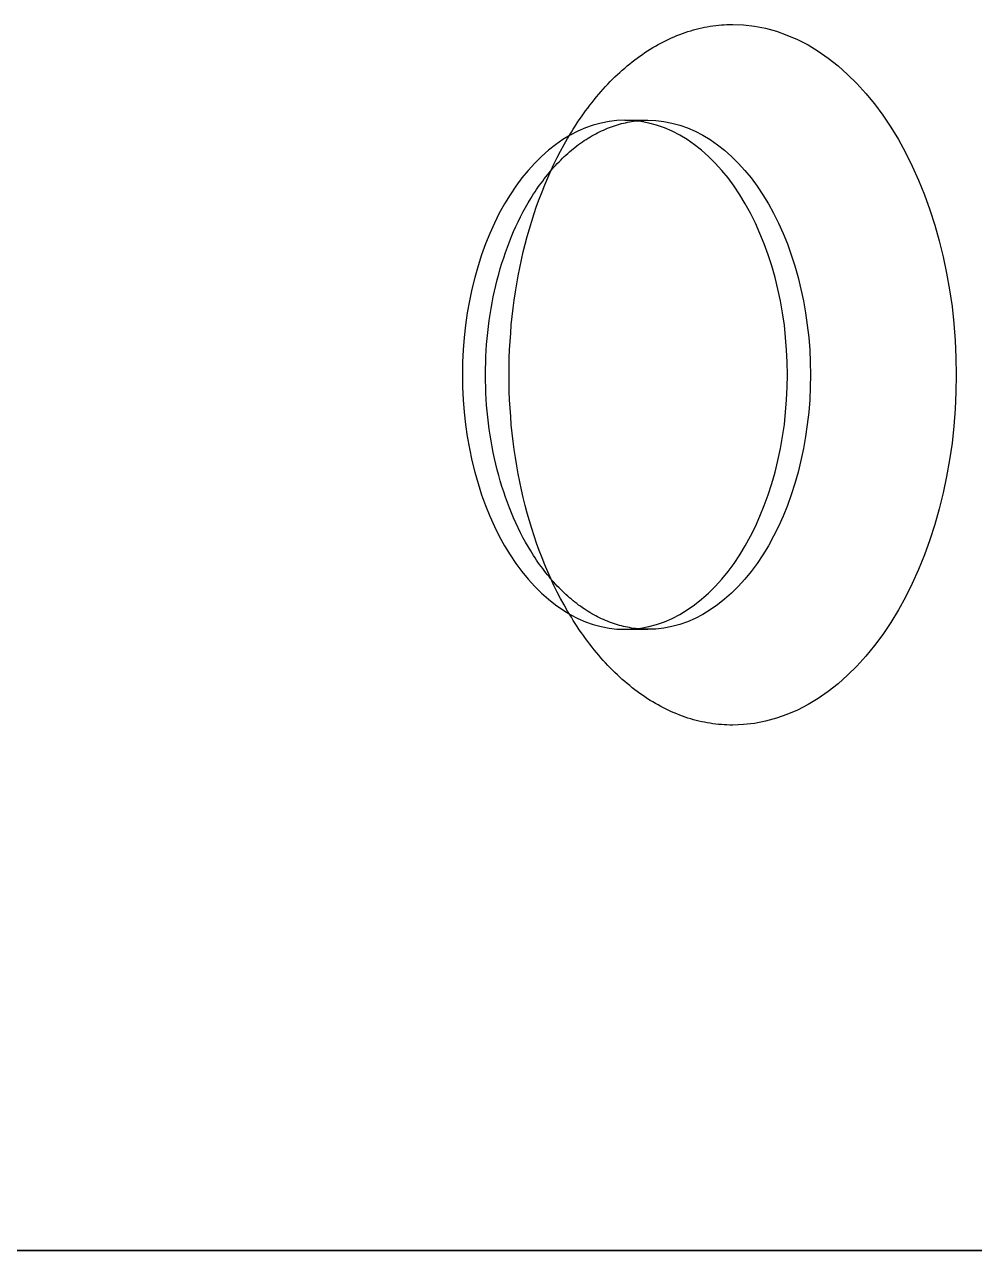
# Model space of a CAD drawing. Header units: metres. Extents: x 0 to 420, y 0 to 297.
# Drawn here: x 128.77 to 139.11, y 157.32 to 170.65 of the extents above; entities that cross this region are included whole.
import ezdxf

# ---------------------------------------------------------------- set-up
doc = ezdxf.new("R2010")
doc.units = ezdxf.units.M

msp = doc.modelspace()

# ---------------------------------------------------------------- linework, layer by layer
at = {"layer": 'GEOMETRY'}
for p, q in [((135.93, 170.554), (135.96, 170.564)), ((135.96, 170.564), (135.99, 170.574)), ((135.99, 170.574), (136.02, 170.584)), ((136.02, 170.584), (136.05, 170.592)), ((136.05, 170.592), (136.08, 170.6)), ((136.08, 170.6), (136.11, 170.608)), ((136.11, 170.608), (136.141, 170.615)), ((136.141, 170.615), (136.171, 170.621)), ((136.171, 170.621), (136.201, 170.627)), ((136.201, 170.627), (136.232, 170.632)), ((136.232, 170.632), (136.262, 170.637)), ((136.262, 170.637), (136.293, 170.64)), ((136.293, 170.64), (136.324, 170.644)), ((136.324, 170.644), (136.354, 170.647)), ((136.354, 170.647), (136.385, 170.649)), ((136.385, 170.649), (136.415, 170.65)), ((136.415, 170.65), (136.446, 170.651)), ((136.446, 170.651), (136.477, 170.651)), ((136.477, 170.651), (136.596, 170.647)), ((136.596, 170.647), (136.715, 170.633)), ((136.715, 170.633), (136.834, 170.61)), ((136.834, 170.61), (136.952, 170.578)), ((136.952, 170.578), (137.068, 170.537)), ((135.636, 170.417), (135.665, 170.433)), ((135.665, 170.433), (135.694, 170.449)), ((135.694, 170.449), (135.723, 170.464)), ((135.723, 170.464), (135.752, 170.479)), ((135.752, 170.479), (135.782, 170.493)), ((135.782, 170.493), (135.811, 170.506)), ((135.811, 170.506), (135.841, 170.519)), ((135.841, 170.519), (135.87, 170.531)), ((135.87, 170.531), (135.9, 170.543)), ((135.9, 170.543), (135.93, 170.554)), ((137.068, 170.537), (137.183, 170.487)), ((137.183, 170.487), (137.297, 170.429)), ((137.297, 170.429), (137.408, 170.361)), ((135.438, 170.287), (135.466, 170.307)), ((135.466, 170.307), (135.494, 170.327)), ((135.494, 170.327), (135.522, 170.346)), ((135.522, 170.346), (135.55, 170.365)), ((135.55, 170.365), (135.579, 170.383)), ((135.579, 170.383), (135.607, 170.4)), ((135.607, 170.4), (135.636, 170.417)), ((137.408, 170.361), (137.517, 170.286)), ((135.275, 170.154), (135.302, 170.178)), ((135.302, 170.178), (135.329, 170.201)), ((135.329, 170.201), (135.356, 170.223)), ((135.356, 170.223), (135.383, 170.245)), ((135.383, 170.245), (135.411, 170.266)), ((135.411, 170.266), (135.438, 170.287)), ((137.517, 170.286), (137.624, 170.201)), ((137.624, 170.201), (137.728, 170.109)), ((135.119, 170.003), (135.144, 170.03)), ((135.144, 170.03), (135.17, 170.056)), ((135.17, 170.056), (135.196, 170.081)), ((135.196, 170.081), (135.222, 170.106)), ((135.222, 170.106), (135.249, 170.131)), ((135.249, 170.131), (135.275, 170.154)), ((137.728, 170.109), (137.829, 170.009)), ((134.994, 169.863), (135.019, 169.892)), ((135.019, 169.892), (135.043, 169.92)), ((135.043, 169.92), (135.068, 169.948)), ((135.068, 169.948), (135.093, 169.976)), ((135.093, 169.976), (135.119, 170.003)), ((137.829, 170.009), (137.926, 169.902)), ((137.926, 169.902), (138.021, 169.787)), ((134.899, 169.742), (134.923, 169.773)), ((134.923, 169.773), (134.946, 169.803)), ((134.946, 169.803), (134.97, 169.833)), ((134.97, 169.833), (134.994, 169.863)), ((138.021, 169.787), (138.111, 169.664)), ((134.808, 169.614), (134.83, 169.647)), ((134.83, 169.647), (134.853, 169.679)), ((134.853, 169.679), (134.876, 169.711)), ((134.876, 169.711), (134.899, 169.742)), ((138.111, 169.664), (138.198, 169.535)), ((134.791, 169.491), (134.708, 169.448)), ((134.721, 169.479), (134.742, 169.513)), ((134.742, 169.513), (134.764, 169.547)), ((134.764, 169.547), (134.786, 169.581)), ((134.786, 169.581), (134.808, 169.614)), ((134.874, 169.527), (134.791, 169.491)), ((134.959, 169.557), (134.874, 169.527)), ((135.045, 169.58), (134.959, 169.557)), ((135.028, 169.484), (135.05, 169.495)), ((135.131, 169.597), (135.045, 169.58)), ((135.05, 169.495), (135.071, 169.504)), ((135.071, 169.504), (135.093, 169.514)), ((135.093, 169.514), (135.114, 169.523)), ((135.114, 169.523), (135.136, 169.531)), ((135.217, 169.607), (135.131, 169.597)), ((135.136, 169.531), (135.157, 169.539)), ((135.157, 169.539), (135.179, 169.547)), ((135.179, 169.547), (135.201, 169.554)), ((135.201, 169.554), (135.223, 169.561)), ((135.304, 169.61), (135.217, 169.607)), ((135.223, 169.561), (135.245, 169.567)), ((135.245, 169.567), (135.267, 169.573)), ((135.267, 169.573), (135.289, 169.578)), ((135.289, 169.578), (135.311, 169.583)), ((135.304, 169.61), (135.555, 169.61)), ((135.391, 169.607), (135.304, 169.61)), ((135.311, 169.583), (135.333, 169.588)), ((135.333, 169.588), (135.355, 169.592)), ((135.355, 169.592), (135.377, 169.596)), ((135.377, 169.596), (135.399, 169.599)), ((135.477, 169.597), (135.391, 169.607)), ((135.399, 169.599), (135.421, 169.602)), ((135.421, 169.602), (135.444, 169.604)), ((135.444, 169.604), (135.466, 169.606)), ((135.466, 169.606), (135.488, 169.608)), ((135.564, 169.58), (135.477, 169.597)), ((135.488, 169.608), (135.51, 169.609)), ((135.51, 169.609), (135.533, 169.61)), ((135.533, 169.61), (135.555, 169.61)), ((135.555, 169.61), (135.642, 169.607)), ((135.649, 169.557), (135.564, 169.58)), ((135.642, 169.607), (135.728, 169.597)), ((135.734, 169.527), (135.649, 169.557)), ((135.728, 169.597), (135.814, 169.58)), ((135.817, 169.491), (135.734, 169.527)), ((135.814, 169.58), (135.9, 169.557)), ((135.9, 169.448), (135.817, 169.491)), ((135.9, 169.557), (135.985, 169.527)), ((135.985, 169.527), (136.068, 169.491)), ((136.068, 169.491), (136.151, 169.448)), ((138.198, 169.535), (138.28, 169.4)), ((134.627, 169.399), (134.548, 169.344)), ((134.708, 169.448), (134.627, 169.399)), ((134.642, 169.345), (134.681, 169.413)), ((134.681, 169.413), (134.721, 169.479)), ((134.8, 169.345), (134.821, 169.36)), ((134.821, 169.36), (134.841, 169.374)), ((134.841, 169.374), (134.861, 169.388)), ((134.861, 169.388), (134.882, 169.402)), ((134.882, 169.402), (134.903, 169.415)), ((134.903, 169.415), (134.923, 169.427)), ((134.923, 169.427), (134.944, 169.44)), ((134.944, 169.44), (134.965, 169.451)), ((134.965, 169.451), (134.986, 169.463)), ((134.986, 169.463), (135.007, 169.474)), ((135.007, 169.474), (135.028, 169.484)), ((135.981, 169.399), (135.9, 169.448)), ((136.06, 169.344), (135.981, 169.399)), ((136.151, 169.448), (136.232, 169.399)), ((136.232, 169.399), (136.311, 169.344)), ((138.28, 169.4), (138.358, 169.258)), ((134.471, 169.283), (134.395, 169.216)), ((134.548, 169.344), (134.471, 169.283)), ((134.568, 169.205), (134.604, 169.275)), ((134.604, 169.275), (134.642, 169.345)), ((134.643, 169.214), (134.662, 169.231)), ((134.662, 169.231), (134.682, 169.249)), ((134.682, 169.249), (134.701, 169.266)), ((134.701, 169.266), (134.721, 169.283)), ((134.721, 169.283), (134.74, 169.299)), ((134.74, 169.299), (134.76, 169.315)), ((134.76, 169.315), (134.78, 169.33)), ((134.78, 169.33), (134.8, 169.345)), ((136.138, 169.283), (136.06, 169.344)), ((136.213, 169.216), (136.138, 169.283)), ((136.311, 169.344), (136.389, 169.283)), ((136.389, 169.283), (136.464, 169.216)), ((138.358, 169.258), (138.431, 169.111)), ((134.322, 169.143), (134.251, 169.065)), ((134.395, 169.216), (134.322, 169.143)), ((134.498, 169.059), (134.532, 169.132)), ((134.513, 169.079), (134.532, 169.099)), ((134.532, 169.132), (134.568, 169.205)), ((134.532, 169.099), (134.55, 169.119)), ((134.55, 169.119), (134.568, 169.139)), ((134.568, 169.139), (134.587, 169.158)), ((134.587, 169.158), (134.605, 169.177)), ((134.605, 169.177), (134.624, 169.196)), ((134.624, 169.196), (134.643, 169.214)), ((136.287, 169.143), (136.213, 169.216)), ((136.358, 169.065), (136.287, 169.143)), ((136.464, 169.216), (136.537, 169.143)), ((136.537, 169.143), (136.608, 169.065)), ((138.431, 169.111), (138.5, 168.958)), ((134.182, 168.982), (134.117, 168.893)), ((134.251, 169.065), (134.182, 168.982)), ((134.409, 168.949), (134.426, 168.972)), ((134.426, 168.972), (134.443, 168.994)), ((134.433, 168.909), (134.465, 168.984)), ((134.443, 168.994), (134.46, 169.016)), ((134.46, 169.016), (134.478, 169.037)), ((134.465, 168.984), (134.498, 169.059)), ((134.478, 169.037), (134.496, 169.058)), ((134.496, 169.058), (134.513, 169.079)), ((136.426, 168.982), (136.358, 169.065)), ((136.492, 168.893), (136.426, 168.982)), ((136.608, 169.065), (136.677, 168.982)), ((136.677, 168.982), (136.743, 168.893)), ((138.5, 168.958), (138.564, 168.8)), ((134.117, 168.893), (134.054, 168.799)), ((134.31, 168.808), (134.326, 168.832)), ((134.326, 168.832), (134.342, 168.856)), ((134.342, 168.856), (134.358, 168.88)), ((134.358, 168.88), (134.375, 168.903)), ((134.372, 168.753), (134.402, 168.831)), ((134.375, 168.903), (134.392, 168.927)), ((134.392, 168.927), (134.409, 168.949)), ((134.402, 168.831), (134.433, 168.909)), ((136.555, 168.799), (136.492, 168.893)), ((136.743, 168.893), (136.805, 168.799)), ((133.994, 168.701), (133.937, 168.598)), ((134.054, 168.799), (133.994, 168.701)), ((134.222, 168.66), (134.25, 168.71)), ((134.25, 168.71), (134.279, 168.758)), ((134.279, 168.758), (134.294, 168.783)), ((134.294, 168.783), (134.31, 168.808)), ((134.343, 168.674), (134.372, 168.753)), ((136.614, 168.701), (136.555, 168.799)), ((136.671, 168.598), (136.614, 168.701)), ((136.805, 168.799), (136.865, 168.701)), ((136.865, 168.701), (136.922, 168.598)), ((138.564, 168.8), (138.623, 168.637)), ((133.937, 168.598), (133.884, 168.491)), ((134.142, 168.506), (134.168, 168.559)), ((134.168, 168.559), (134.194, 168.61)), ((134.194, 168.61), (134.222, 168.66)), ((134.29, 168.512), (134.316, 168.594)), ((134.316, 168.594), (134.343, 168.674)), ((136.724, 168.491), (136.671, 168.598)), ((136.922, 168.598), (136.975, 168.491)), ((138.623, 168.637), (138.677, 168.47)), ((133.884, 168.491), (133.834, 168.379)), ((134.093, 168.399), (134.117, 168.453)), ((134.117, 168.453), (134.142, 168.506)), ((134.241, 168.347), (134.265, 168.43)), ((134.265, 168.43), (134.29, 168.512)), ((136.774, 168.379), (136.724, 168.491)), ((136.975, 168.491), (137.025, 168.379)), ((138.677, 168.47), (138.725, 168.299)), ((133.834, 168.379), (133.787, 168.265)), ((134.047, 168.288), (134.07, 168.344)), ((134.07, 168.344), (134.093, 168.399)), ((134.219, 168.263), (134.241, 168.347)), ((136.821, 168.265), (136.774, 168.379)), ((137.025, 168.379), (137.072, 168.265)), ((138.725, 168.299), (138.768, 168.125)), ((133.787, 168.265), (133.745, 168.146)), ((133.985, 168.115), (134.005, 168.173)), ((134.005, 168.173), (134.025, 168.231)), ((134.025, 168.231), (134.047, 168.288)), ((134.178, 168.092), (134.198, 168.178)), ((134.198, 168.178), (134.219, 168.263)), ((136.864, 168.146), (136.821, 168.265)), ((137.072, 168.265), (137.115, 168.146)), ((133.706, 168.025), (133.67, 167.901)), ((133.745, 168.146), (133.706, 168.025)), ((133.948, 167.996), (133.966, 168.056)), ((133.966, 168.056), (133.985, 168.115)), ((134.16, 168.006), (134.178, 168.092)), ((136.903, 168.025), (136.864, 168.146)), ((136.938, 167.901), (136.903, 168.025)), ((137.115, 168.146), (137.154, 168.025)), ((137.154, 168.025), (137.189, 167.901)), ((138.768, 168.125), (138.805, 167.947)), ((133.67, 167.901), (133.639, 167.774)), ((133.914, 167.874), (133.931, 167.935)), ((133.931, 167.935), (133.948, 167.996)), ((134.127, 167.831), (134.143, 167.919)), ((134.143, 167.919), (134.16, 168.006)), ((136.969, 167.774), (136.938, 167.901)), ((137.189, 167.901), (137.22, 167.774)), ((138.805, 167.947), (138.837, 167.767)), ((133.639, 167.774), (133.612, 167.645)), ((133.885, 167.75), (133.899, 167.813)), ((133.899, 167.813), (133.914, 167.874)), ((134.112, 167.743), (134.127, 167.831)), ((136.996, 167.645), (136.969, 167.774)), ((137.22, 167.774), (137.247, 167.645)), ((138.837, 167.767), (138.864, 167.585)), ((133.612, 167.645), (133.589, 167.514)), ((133.847, 167.561), (133.859, 167.624)), ((133.859, 167.624), (133.871, 167.688)), ((133.871, 167.688), (133.885, 167.75)), ((134.088, 167.565), (134.099, 167.654)), ((134.099, 167.654), (134.112, 167.743)), ((137.02, 167.514), (136.996, 167.645)), ((137.247, 167.645), (137.27, 167.514)), ((133.589, 167.514), (133.57, 167.381)), ((133.827, 167.432), (133.837, 167.497)), ((133.837, 167.497), (133.847, 167.561)), ((134.077, 167.476), (134.088, 167.565)), ((137.039, 167.381), (137.02, 167.514)), ((137.27, 167.514), (137.289, 167.381)), ((138.864, 167.585), (138.884, 167.4)), ((133.57, 167.381), (133.555, 167.248)), ((133.811, 167.302), (133.819, 167.367)), ((133.819, 167.367), (133.827, 167.432)), ((134.061, 167.295), (134.068, 167.386)), ((134.068, 167.386), (134.077, 167.476)), ((137.053, 167.248), (137.039, 167.381)), ((137.289, 167.381), (137.304, 167.248)), ((138.884, 167.4), (138.899, 167.215)), ((133.555, 167.248), (133.544, 167.113)), ((133.799, 167.171), (133.805, 167.237)), ((133.805, 167.237), (133.811, 167.302)), ((134.054, 167.205), (134.061, 167.295)), ((137.064, 167.113), (137.053, 167.248)), ((137.304, 167.248), (137.315, 167.113)), ((133.544, 167.113), (133.538, 166.977)), ((133.791, 167.04), (133.795, 167.106)), ((133.795, 167.106), (133.799, 167.171)), ((134.046, 167.023), (134.049, 167.114)), ((134.049, 167.114), (134.054, 167.205)), ((137.07, 166.977), (137.064, 167.113)), ((137.315, 167.113), (137.321, 166.977)), ((138.899, 167.215), (138.907, 167.028)), ((133.538, 166.977), (133.536, 166.841)), ((133.787, 166.907), (133.789, 166.974)), ((133.789, 166.974), (133.791, 167.04)), ((134.044, 166.932), (134.046, 167.023)), ((137.072, 166.841), (137.07, 166.977)), ((137.321, 166.977), (137.323, 166.841)), ((138.907, 167.028), (138.91, 166.841)), ((133.536, 166.841), (133.538, 166.705)), ((133.787, 166.841), (133.787, 166.907)), ((133.787, 166.775), (133.787, 166.841)), ((134.043, 166.841), (134.044, 166.932)), ((134.044, 166.75), (134.043, 166.841)), ((137.07, 166.705), (137.072, 166.841)), ((137.323, 166.841), (137.321, 166.705)), ((138.91, 166.841), (138.907, 166.654)), ((133.538, 166.705), (133.544, 166.57)), ((133.789, 166.709), (133.787, 166.775)), ((133.791, 166.643), (133.789, 166.709)), ((134.046, 166.659), (134.044, 166.75)), ((137.064, 166.57), (137.07, 166.705)), ((137.321, 166.705), (137.315, 166.57)), ((133.544, 166.57), (133.555, 166.435)), ((133.795, 166.577), (133.791, 166.643)), ((133.799, 166.511), (133.795, 166.577)), ((134.049, 166.568), (134.046, 166.659)), ((134.054, 166.478), (134.049, 166.568)), ((137.053, 166.435), (137.064, 166.57)), ((137.315, 166.57), (137.304, 166.435)), ((138.907, 166.654), (138.899, 166.468)), ((133.555, 166.435), (133.57, 166.301)), ((133.805, 166.446), (133.799, 166.511)), ((133.811, 166.38), (133.805, 166.446)), ((134.061, 166.387), (134.054, 166.478)), ((137.039, 166.301), (137.053, 166.435)), ((137.304, 166.435), (137.289, 166.301)), ((138.899, 166.468), (138.884, 166.282)), ((133.57, 166.301), (133.589, 166.169)), ((133.819, 166.315), (133.811, 166.38)), ((133.827, 166.251), (133.819, 166.315)), ((134.068, 166.297), (134.061, 166.387)), ((134.077, 166.207), (134.068, 166.297)), ((137.02, 166.169), (137.039, 166.301)), ((137.289, 166.301), (137.27, 166.169)), ((133.589, 166.169), (133.612, 166.038)), ((133.837, 166.186), (133.827, 166.251)), ((133.847, 166.122), (133.837, 166.186)), ((134.088, 166.117), (134.077, 166.207)), ((136.996, 166.038), (137.02, 166.169)), ((137.27, 166.169), (137.247, 166.038)), ((138.884, 166.282), (138.864, 166.098)), ((133.612, 166.038), (133.639, 165.909)), ((133.859, 166.058), (133.847, 166.122)), ((133.871, 165.995), (133.859, 166.058)), ((134.099, 166.028), (134.088, 166.117)), ((134.112, 165.94), (134.099, 166.028)), ((136.969, 165.909), (136.996, 166.038)), ((137.247, 166.038), (137.22, 165.909)), ((138.864, 166.098), (138.837, 165.916)), ((133.639, 165.909), (133.67, 165.782)), ((133.885, 165.932), (133.871, 165.995)), ((133.899, 165.87), (133.885, 165.932)), ((134.127, 165.851), (134.112, 165.94)), ((136.938, 165.782), (136.969, 165.909)), ((137.22, 165.909), (137.189, 165.782)), ((138.837, 165.916), (138.805, 165.735)), ((133.67, 165.782), (133.706, 165.658)), ((133.914, 165.808), (133.899, 165.87)), ((133.931, 165.747), (133.914, 165.808)), ((134.143, 165.764), (134.127, 165.851)), ((134.16, 165.677), (134.143, 165.764)), ((136.903, 165.658), (136.938, 165.782)), ((137.189, 165.782), (137.154, 165.658)), ((133.706, 165.658), (133.745, 165.536)), ((133.948, 165.687), (133.931, 165.747)), ((133.966, 165.627), (133.948, 165.687)), ((133.985, 165.568), (133.966, 165.627)), ((134.178, 165.59), (134.16, 165.677)), ((136.864, 165.536), (136.903, 165.658)), ((137.154, 165.658), (137.115, 165.536)), ((138.805, 165.735), (138.768, 165.558)), ((133.745, 165.536), (133.787, 165.418)), ((134.005, 165.51), (133.985, 165.568)), ((134.025, 165.452), (134.005, 165.51)), ((134.198, 165.505), (134.178, 165.59)), ((134.219, 165.42), (134.198, 165.505)), ((136.821, 165.418), (136.864, 165.536)), ((137.115, 165.536), (137.072, 165.418)), ((138.768, 165.558), (138.725, 165.383)), ((133.787, 165.418), (133.834, 165.303)), ((134.047, 165.395), (134.025, 165.452)), ((134.07, 165.339), (134.047, 165.395)), ((134.241, 165.336), (134.219, 165.42)), ((136.774, 165.303), (136.821, 165.418)), ((137.072, 165.418), (137.025, 165.303)), ((138.725, 165.383), (138.677, 165.212)), ((133.834, 165.303), (133.884, 165.192)), ((134.093, 165.284), (134.07, 165.339)), ((134.117, 165.23), (134.093, 165.284)), ((134.142, 165.176), (134.117, 165.23)), ((134.265, 165.253), (134.241, 165.336)), ((134.29, 165.17), (134.265, 165.253)), ((136.724, 165.192), (136.774, 165.303)), ((137.025, 165.303), (136.975, 165.192)), ((133.884, 165.192), (133.937, 165.085)), ((134.168, 165.124), (134.142, 165.176)), ((134.194, 165.073), (134.168, 165.124)), ((134.316, 165.089), (134.29, 165.17)), ((134.343, 165.009), (134.316, 165.089)), ((136.671, 165.085), (136.724, 165.192)), ((136.975, 165.192), (136.922, 165.085)), ((138.677, 165.212), (138.623, 165.045)), ((133.937, 165.085), (133.994, 164.982)), ((133.994, 164.982), (134.054, 164.884)), ((134.222, 165.022), (134.194, 165.073)), ((134.25, 164.973), (134.222, 165.022)), ((134.279, 164.925), (134.25, 164.973)), ((134.372, 164.929), (134.343, 165.009)), ((136.555, 164.884), (136.614, 164.982)), ((136.614, 164.982), (136.671, 165.085)), ((136.865, 164.982), (136.805, 164.884)), ((136.922, 165.085), (136.865, 164.982)), ((138.623, 165.045), (138.564, 164.883)), ((134.054, 164.884), (134.117, 164.79)), ((134.294, 164.9), (134.279, 164.925)), ((134.31, 164.875), (134.294, 164.9)), ((134.326, 164.851), (134.31, 164.875)), ((134.342, 164.826), (134.326, 164.851)), ((134.358, 164.803), (134.342, 164.826)), ((134.402, 164.851), (134.372, 164.929)), ((134.433, 164.774), (134.402, 164.851)), ((136.492, 164.79), (136.555, 164.884)), ((136.805, 164.884), (136.743, 164.79)), ((138.564, 164.883), (138.5, 164.725)), ((134.117, 164.79), (134.182, 164.701)), ((134.182, 164.701), (134.251, 164.618)), ((134.375, 164.779), (134.358, 164.803)), ((134.392, 164.756), (134.375, 164.779)), ((134.409, 164.733), (134.392, 164.756)), ((134.426, 164.711), (134.409, 164.733)), ((134.443, 164.689), (134.426, 164.711)), ((134.465, 164.698), (134.433, 164.774)), ((134.46, 164.667), (134.443, 164.689)), ((134.498, 164.624), (134.465, 164.698)), ((136.358, 164.618), (136.426, 164.701)), ((136.426, 164.701), (136.492, 164.79)), ((136.677, 164.701), (136.608, 164.618)), ((136.743, 164.79), (136.677, 164.701)), ((138.5, 164.725), (138.431, 164.572)), ((134.251, 164.618), (134.322, 164.539)), ((134.478, 164.646), (134.46, 164.667)), ((134.496, 164.625), (134.478, 164.646)), ((134.513, 164.604), (134.496, 164.625)), ((134.532, 164.55), (134.498, 164.624)), ((134.532, 164.584), (134.513, 164.604)), ((134.55, 164.564), (134.532, 164.584)), ((134.568, 164.544), (134.55, 164.564)), ((136.287, 164.539), (136.358, 164.618)), ((136.608, 164.618), (136.537, 164.539)), ((138.431, 164.572), (138.358, 164.424)), ((134.322, 164.539), (134.395, 164.467)), ((134.395, 164.467), (134.471, 164.4)), ((134.568, 164.478), (134.532, 164.55)), ((134.587, 164.525), (134.568, 164.544)), ((134.604, 164.407), (134.568, 164.478)), ((134.605, 164.506), (134.587, 164.525)), ((134.624, 164.487), (134.605, 164.506)), ((134.643, 164.469), (134.624, 164.487)), ((134.662, 164.451), (134.643, 164.469)), ((134.682, 164.434), (134.662, 164.451)), ((134.701, 164.417), (134.682, 164.434)), ((136.138, 164.4), (136.213, 164.467)), ((136.213, 164.467), (136.287, 164.539)), ((136.464, 164.467), (136.389, 164.4)), ((136.537, 164.539), (136.464, 164.467)), ((138.358, 164.424), (138.28, 164.283)), ((134.471, 164.4), (134.548, 164.339)), ((134.548, 164.339), (134.627, 164.283)), ((134.642, 164.338), (134.604, 164.407)), ((134.681, 164.27), (134.642, 164.338)), ((134.721, 164.4), (134.701, 164.417)), ((134.74, 164.384), (134.721, 164.4)), ((134.76, 164.368), (134.74, 164.384)), ((134.78, 164.353), (134.76, 164.368)), ((134.8, 164.337), (134.78, 164.353)), ((134.821, 164.323), (134.8, 164.337)), ((134.841, 164.308), (134.821, 164.323)), ((134.861, 164.295), (134.841, 164.308)), ((134.882, 164.281), (134.861, 164.295)), ((135.981, 164.283), (136.06, 164.339)), ((136.06, 164.339), (136.138, 164.4)), ((136.311, 164.339), (136.232, 164.283)), ((136.389, 164.4), (136.311, 164.339)), ((134.627, 164.283), (134.708, 164.235)), ((134.721, 164.204), (134.681, 164.27)), ((134.708, 164.235), (134.791, 164.192)), ((134.742, 164.169), (134.721, 164.204)), ((134.764, 164.135), (134.742, 164.169)), ((134.791, 164.192), (134.874, 164.156)), ((134.874, 164.156), (134.959, 164.126)), ((134.903, 164.268), (134.882, 164.281)), ((134.923, 164.255), (134.903, 164.268)), ((134.944, 164.243), (134.923, 164.255)), ((134.965, 164.231), (134.944, 164.243)), ((134.986, 164.22), (134.965, 164.231)), ((135.007, 164.209), (134.986, 164.22)), ((135.028, 164.198), (135.007, 164.209)), ((135.05, 164.188), (135.028, 164.198)), ((135.071, 164.178), (135.05, 164.188)), ((135.093, 164.169), (135.071, 164.178)), ((135.114, 164.16), (135.093, 164.169)), ((135.136, 164.152), (135.114, 164.16)), ((135.649, 164.126), (135.734, 164.156)), ((135.734, 164.156), (135.817, 164.192)), ((135.817, 164.192), (135.9, 164.235)), ((135.9, 164.235), (135.981, 164.283)), ((135.985, 164.156), (135.9, 164.126)), ((136.068, 164.192), (135.985, 164.156)), ((136.151, 164.235), (136.068, 164.192)), ((136.232, 164.283), (136.151, 164.235)), ((138.28, 164.283), (138.198, 164.147)), ((134.786, 164.102), (134.764, 164.135)), ((134.808, 164.069), (134.786, 164.102)), ((134.83, 164.036), (134.808, 164.069)), ((134.853, 164.004), (134.83, 164.036)), ((134.959, 164.126), (135.045, 164.103)), ((135.045, 164.103), (135.131, 164.086)), ((135.131, 164.086), (135.217, 164.076)), ((135.157, 164.144), (135.136, 164.152)), ((135.179, 164.136), (135.157, 164.144)), ((135.201, 164.129), (135.179, 164.136)), ((135.223, 164.122), (135.201, 164.129)), ((135.217, 164.076), (135.304, 164.073)), ((135.245, 164.116), (135.223, 164.122)), ((135.267, 164.11), (135.245, 164.116)), ((135.289, 164.104), (135.267, 164.11)), ((135.311, 164.099), (135.289, 164.104)), ((135.304, 164.073), (135.391, 164.076)), ((135.304, 164.073), (135.555, 164.073)), ((135.333, 164.095), (135.311, 164.099)), ((135.355, 164.091), (135.333, 164.095)), ((135.377, 164.087), (135.355, 164.091)), ((135.399, 164.083), (135.377, 164.087)), ((135.391, 164.076), (135.477, 164.086)), ((135.421, 164.081), (135.399, 164.083)), ((135.444, 164.078), (135.421, 164.081)), ((135.466, 164.076), (135.444, 164.078)), ((135.488, 164.075), (135.466, 164.076)), ((135.477, 164.086), (135.564, 164.103)), ((135.51, 164.074), (135.488, 164.075)), ((135.533, 164.073), (135.51, 164.074)), ((135.555, 164.073), (135.533, 164.073)), ((135.642, 164.076), (135.555, 164.073)), ((135.564, 164.103), (135.649, 164.126)), ((135.728, 164.086), (135.642, 164.076)), ((135.814, 164.103), (135.728, 164.086)), ((135.9, 164.126), (135.814, 164.103)), ((138.198, 164.147), (138.111, 164.018)), ((134.876, 163.972), (134.853, 164.004)), ((134.899, 163.941), (134.876, 163.972)), ((134.923, 163.91), (134.899, 163.941)), ((134.946, 163.879), (134.923, 163.91)), ((138.021, 163.896), (137.926, 163.781)), ((138.111, 164.018), (138.021, 163.896)), ((134.97, 163.849), (134.946, 163.879)), ((134.994, 163.82), (134.97, 163.849)), ((135.019, 163.791), (134.994, 163.82)), ((135.043, 163.762), (135.019, 163.791)), ((135.068, 163.734), (135.043, 163.762)), ((137.926, 163.781), (137.829, 163.673)), ((135.093, 163.707), (135.068, 163.734)), ((135.119, 163.68), (135.093, 163.707)), ((135.144, 163.653), (135.119, 163.68)), ((135.17, 163.627), (135.144, 163.653)), ((135.196, 163.602), (135.17, 163.627)), ((137.829, 163.673), (137.728, 163.573)), ((135.222, 163.577), (135.196, 163.602)), ((135.249, 163.552), (135.222, 163.577)), ((135.275, 163.528), (135.249, 163.552)), ((135.302, 163.505), (135.275, 163.528)), ((135.329, 163.482), (135.302, 163.505)), ((137.728, 163.573), (137.624, 163.481)), ((135.356, 163.46), (135.329, 163.482)), ((135.383, 163.438), (135.356, 163.46)), ((135.411, 163.416), (135.383, 163.438)), ((135.438, 163.396), (135.411, 163.416)), ((135.466, 163.375), (135.438, 163.396)), ((135.494, 163.356), (135.466, 163.375)), ((135.522, 163.337), (135.494, 163.356)), ((137.517, 163.397), (137.408, 163.321)), ((137.624, 163.481), (137.517, 163.397)), ((135.55, 163.318), (135.522, 163.337)), ((135.579, 163.3), (135.55, 163.318)), ((135.607, 163.283), (135.579, 163.3)), ((135.636, 163.266), (135.607, 163.283)), ((135.665, 163.25), (135.636, 163.266)), ((135.694, 163.234), (135.665, 163.25)), ((135.723, 163.219), (135.694, 163.234)), ((137.297, 163.254), (137.183, 163.195)), ((137.408, 163.321), (137.297, 163.254)), ((135.752, 163.204), (135.723, 163.219)), ((135.782, 163.19), (135.752, 163.204)), ((135.811, 163.177), (135.782, 163.19)), ((135.841, 163.164), (135.811, 163.177)), ((135.87, 163.152), (135.841, 163.164)), ((135.9, 163.14), (135.87, 163.152)), ((135.93, 163.129), (135.9, 163.14)), ((135.96, 163.118), (135.93, 163.129)), ((135.99, 163.108), (135.96, 163.118)), ((136.02, 163.099), (135.99, 163.108)), ((136.05, 163.09), (136.02, 163.099)), ((136.08, 163.082), (136.05, 163.09)), ((136.952, 163.105), (136.834, 163.073)), ((137.068, 163.146), (136.952, 163.105)), ((137.183, 163.195), (137.068, 163.146)), ((136.11, 163.075), (136.08, 163.082)), ((136.141, 163.068), (136.11, 163.075)), ((136.171, 163.062), (136.141, 163.068)), ((136.201, 163.056), (136.171, 163.062)), ((136.232, 163.051), (136.201, 163.056)), ((136.262, 163.046), (136.232, 163.051)), ((136.293, 163.042), (136.262, 163.046)), ((136.324, 163.039), (136.293, 163.042)), ((136.354, 163.036), (136.324, 163.039)), ((136.385, 163.034), (136.354, 163.036)), ((136.415, 163.033), (136.385, 163.034)), ((136.446, 163.032), (136.415, 163.033)), ((136.477, 163.031), (136.446, 163.032)), ((136.596, 163.036), (136.477, 163.031)), ((136.715, 163.05), (136.596, 163.036)), ((136.834, 163.073), (136.715, 163.05)), ((140.869, 157.316), (127.192, 157.316)), ((128.365, 157.316), (142.042, 157.316))]:
    msp.add_line(p, q, dxfattribs=at)

doc.saveas('drawing.dxf')
